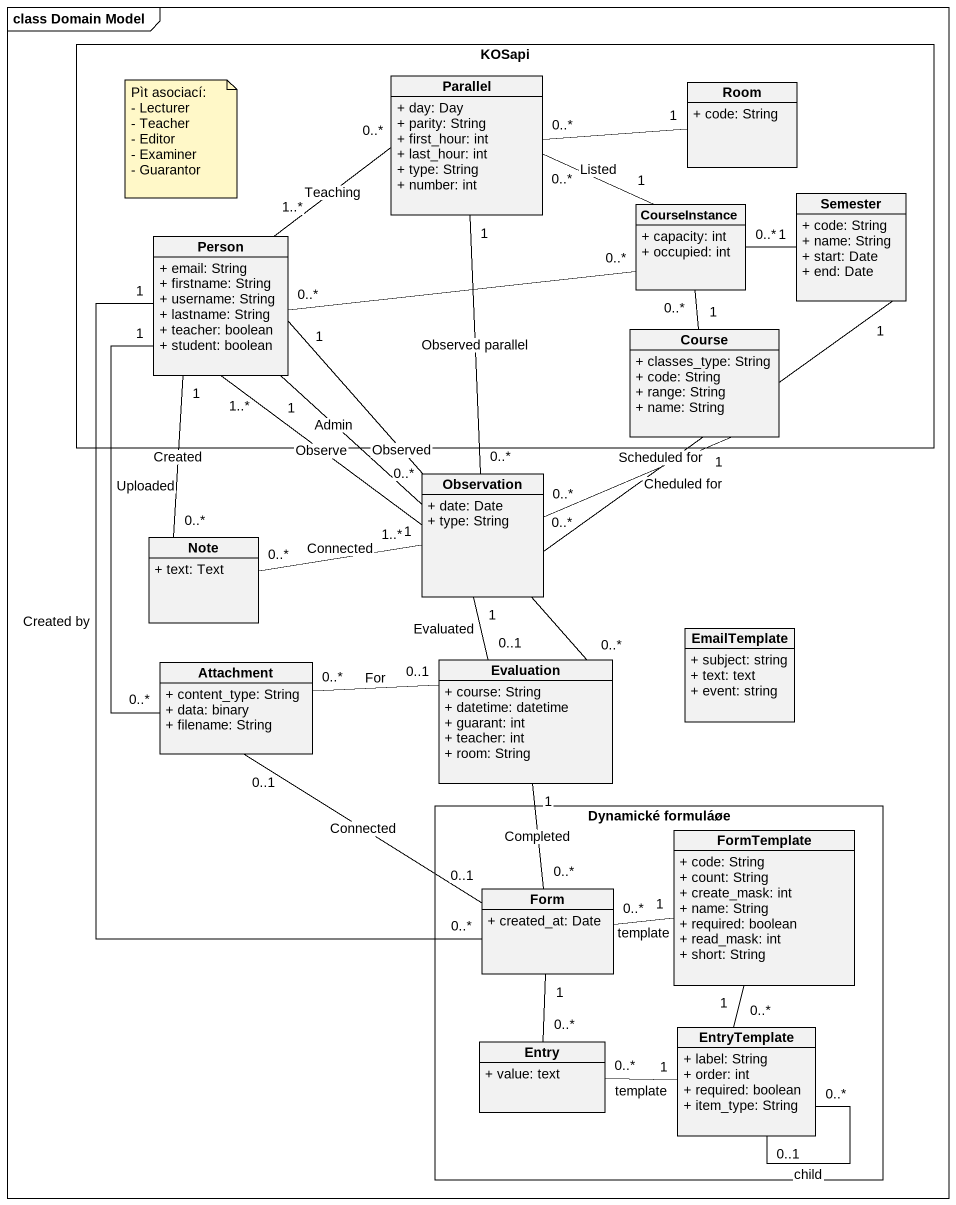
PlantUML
@startuml
mainframe class Domain Model
hide circle
hide empty members
skinparam classAttributeIconSize 0
rectangle KOSapi {
  class Parallel {
    + day: Day
    + parity: String
    + first_hour: int
    + last_hour: int
    + type: String
    + number: int
  }
  class Room {
    + code: String
  }
  class "Person" as Person_ {
    + email: String
    + firstname: String
    + username: String
    + lastname: String
    + teacher: boolean
    + student: boolean
  }
  class CourseInstance {
    + capacity: int
    + occupied: int
  }
  class Semester {
    + code: String
    + name: String
    + start: Date
    + end: Date
  }
  class Course {
    + classes_type: String
    + code: String
    + range: String
    + name: String
  }
}
class Observation {
  + date: Date
  + type: String
}
class "Note" as Note_ {
  + text: Text
}
class EmailTemplate {
  + subject: string
  + text: text
  + event: string
}
class Attachment {
  + content_type: String
  + data: binary
  + filename: String
}
class Evaluation {
  + course: String
  + datetime: datetime
  + guarant: int
  + teacher: int
  + room: String
}
rectangle "Dynamické formuláøe" as Dynamické_formuláøe {
  class FormTemplate {
    + code: String
    + count: String
    + create_mask: int
    + name: String
    + required: boolean
    + read_mask: int
    + short: String
  }
  class Form {
    + created_at: Date
  }
  class Entry {
    + value: text
  }
  class EntryTemplate {
    + label: String
    + order: int
    + required: boolean
    + item_type: String
  }
}
Parallel "0..*" -- "1..*" Person_ : Teaching
Parallel "0..*" -right- "1" CourseInstance : Listed
Parallel "1" -- "0..*" Observation : Observed parallel
Room "1" -left- "0..*" Parallel
Person_ "1..*" -- "1..*" Observation : Observe
Person_ "1" -- "0..*" Note_ : Created
Person_ "1" -- "0..*" Attachment : Uploaded
Person_ "1" -- "0..*" Evaluation : Observed
Person_ "1" -- "0..*" Form : Created by
CourseInstance "0..*" -left- "0..*" Person_
Semester "1" -left- "0..*" CourseInstance
Course "1" -up- "0..*" CourseInstance
Course "1" -- "0..*" Observation : Scheduled for
Observation "0..*" -up- "1" Person_ : Admin
Observation "0..*" -up- "1" Semester : Cheduled for
Observation "1" -left- "0..*" Note_ : Connected
Observation "1" -- "0..1" Evaluation : Evaluated
Attachment "0..*" -right- "0..1" Evaluation : For
Attachment "0..1" -- "0..1" Form : Connected
Evaluation "1" -- "0..*" Form : Completed
Form "0..*" -right- "1" FormTemplate : template
Entry "0..*" -up- "1" Form
EntryTemplate "0..*" -up- "1" FormTemplate
EntryTemplate "1" -left- "0..*" Entry : template
EntryTemplate "0..1" -- "0..*" EntryTemplate : child
note as N1
  Pìt asociací:
  - Lecturer
  - Teacher
  - Editor
  - Examiner
  - Guarantor
end note
@enduml
